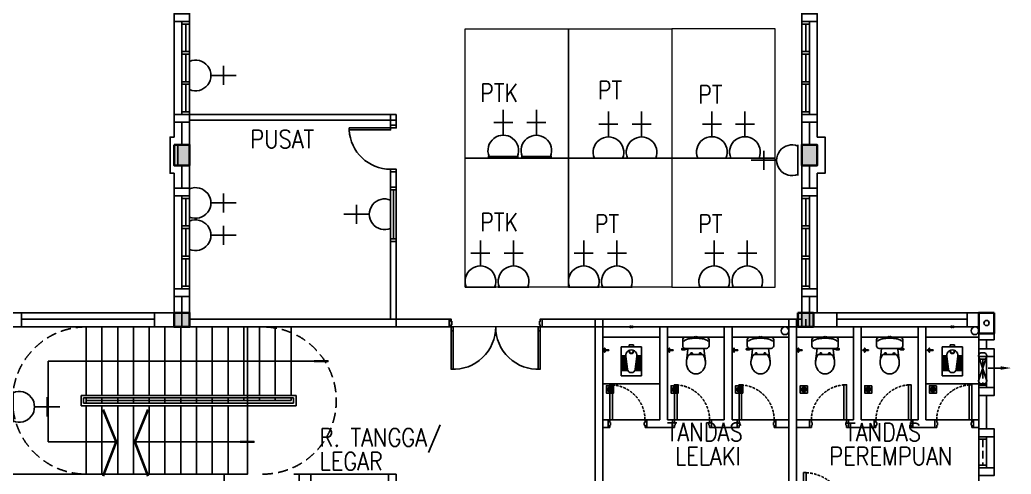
# Model space of a CAD drawing. Header units: inches. Extents: x -85907952 to 802144, y 988801 to 3125513.
# Drawn here: x 553798 to 572985, y 1030047 to 1038840 of the extents above; entities that cross this region are included whole.
import ezdxf
from ezdxf.enums import TextEntityAlignment as Align

# ---------------------------------------------------------------- set-up
doc = ezdxf.new("R2010")
doc.units = ezdxf.units.IN
doc.header["$MEASUREMENT"] = 0
doc.linetypes.add('DASHED', pattern=[0.75, 0.5, -0.25])
doc.linetypes.add('HIDDEN', pattern=[0.375, 0.25, -0.125])
for name, color, linetype, lineweight in [('1', 8, 'Continuous', 9), ('COLUMN', 8, 'Continuous', 30), ('CORRIDOR', 8, 'Continuous', 20), ('t3', 8, 'Continuous', 25)]:
    doc.layers.add(name, color=color, linetype=linetype, lineweight=lineweight)
for name, color, linetype in [('DOOR', 2, 'Continuous'), ('DOWNPIPE', 8, 'Continuous'), ('DR', 9, 'Continuous'), ('E-LIGHT', 4, 'Continuous'), ('ELECT', 6, 'Continuous'), ('FIXT', 8, 'Continuous'), ('LIGHT', 4, 'Continuous'), ('LW', 2, 'Continuous'), ('ORIGIN', 8, 'Continuous'), ('partition', 8, 'Continuous'), ('SAN', 8, 'Continuous'), ('SANITARY', 8, 'Continuous'), ('stair', 8, 'Continuous'), ('TB', 8, 'Continuous'), ('ventilation', 4, 'Continuous'), ('WALL', 1, 'Continuous'), ('WIN', 9, 'Continuous')]:
    doc.layers.add(name, color=color, linetype=linetype)
doc.layers.get('E-LIGHT').off()
doc.styles.add('LAILA', font='romans.shx', dxfattribs={"width": 0.85})

# ---------------------------------------------------------------- blocks, each defined once
blk = doc.blocks.new('Dp750')
at = {"layer": 'DOOR', "color": 1}
for p, q in [((0, 150), (0, 0)), ((0, 150), (0, 0)), ((750, 150), (750, 0)), ((750, 150), (750, 0))]:
    blk.add_line(p, q, dxfattribs=at)
at = {"layer": 'DOOR'}
for p, q in [((0, 150), (35, 150)), ((0, 0), (35, 0)), ((35, 150), (35, 100)), ((35, 100), (50, 100)), ((35, 50), (50, 50)), ((35, 50), (35, 0)), ((50, 100), (50, 50)), ((700, 100), (700, 50)), ((700, 100), (715, 100)), ((700, 50), (715, 50)), ((715, 150), (750, 150)), ((715, 150), (715, 100)), ((715, 50), (715, 0)), ((715, 0), (750, 0))]:
    blk.add_line(p, q, dxfattribs=at)
blk.add_lwpolyline([(35, 150), (35, 830), (85, 830), (85, 150)], close=True, dxfattribs=at)
at = {"layer": 'DOOR', "color": 9, "linetype": 'DASHED', "ltscale": 100}
blk.add_arc((35, 150), 680, 360, 85.7833, dxfattribs=at)
blk = doc.blocks.new('TAB')
at = {"layer": 'FIXT'}
for p, q in [((-186, 13), (-70, 22)), ((-186, -13), (-186, 13)), ((-120, 5), (-120, -5)), ((-80, 10), (-115, 10)), ((-70, 55), (-70, 20)), ((-55, 60), (-65, 60)), ((-50, 55), (-50, 20)), ((-50, 24), (-46, 24)), ((-5, 10), (-40, 10)), ((0, 5), (0, -5)), ((-186, -13), (-70, -22)), ((-80, -10), (-115, -10)), ((-70, -20), (-70, -55)), ((-55, -60), (-65, -60)), ((-50, -20), (-50, -55)), ((-50, -24), (-46, -24)), ((-5, -10), (-40, -10))]:
    blk.add_line(p, q, dxfattribs=at)
for centre, radius, start, end in [((-115, 5), 5, 90, 180), ((-80, 20), 10, 270, 0), ((-65, 55), 5, 90, 180), ((-55, 55), 5, 0, 90), ((-40, 20), 10, 180, 270), ((-46, 0), 24.2, 24.4433, 90), ((-5, 5), 5, 0, 90), ((-115, -5), 5, 180, 270), ((-80, -20), 10, 0, 90), ((-65, -55), 5, 180, 270), ((-55, -55), 5, 270, 0), ((-40, -20), 10, 90, 180), ((-46, 0), 24.2, 270, 335.5567), ((-5, -5), 5, 270, 0)]:
    blk.add_arc(centre, radius, start, end, dxfattribs=at)
blk = doc.blocks.new('TAP1-P')
at = {"layer": 'FIXT', "rotation": 90}
blk.add_blockref('TAB', (0, 0), dxfattribs=at)
blk = doc.blocks.new('TAP(C)')
at = {"layer": 'WALL', "xscale": -0.599999999973992, "yscale": 0.5999999999767169, "zscale": 0.5999999999999999, "rotation": 269.9999000484524}
blk.add_blockref('TAP1-P', (0, 0), dxfattribs=at)
blk = doc.blocks.new('*X104')
at = {"color": 0}
for p, q in [((89.889, 61.166), (89.852, 61.203)), ((89.853, 61.198), (89.901, 61.245)), ((89.853, 61.216), (89.883, 61.245)), ((89.905, 61.168), (89.854, 61.219)), ((89.858, 61.185), (89.913, 61.24)), ((89.917, 61.175), (89.86, 61.231)), ((89.867, 61.176), (89.923, 61.232)), ((89.925, 61.184), (89.869, 61.239)), ((89.878, 61.169), (89.93, 61.221)), ((89.931, 61.196), (89.882, 61.245)), ((89.893, 61.166), (89.932, 61.206)), ((89.932, 61.212), (89.898, 61.246))]:
    blk.add_line(p, q, dxfattribs=at)
blk = doc.blocks.new('ZPO')
at = {"layer": 'ORIGIN'}
for p, q in [((-20, 20), (-20, -20)), ((-20, 20), (20, -20)), ((-20, -20), (20, 20)), ((20, -20), (20, 20))]:
    blk.add_line(p, q, dxfattribs=at)
blk = doc.blocks.new('Dp900')
at = {"layer": 'DOOR', "color": 4}
for p, q in [((35, 150), (0, 150)), ((0, 0), (35, 0)), ((35, 150), (35, 100)), ((50, 100), (35, 100)), ((50, 50), (35, 50)), ((35, 50), (35, 0)), ((50, 100), (50, 50)), ((850, 100), (850, 50)), ((865, 100), (850, 100)), ((865, 50), (850, 50)), ((900, 150), (865, 150)), ((865, 150), (865, 100)), ((865, 50), (865, 0)), ((865, 0), (900, 0))]:
    blk.add_line(p, q, dxfattribs=at)
at = {"layer": 'DOOR', "color": 1}
for p, q in [((0, 150), (0, 0)), ((0, 150), (0, 0)), ((900, 150), (900, 0)), ((900, 150), (900, 0))]:
    blk.add_line(p, q, dxfattribs=at)
at = {"layer": 'DOOR'}
blk.add_lwpolyline([(35, 150), (35, 980), (85, 980), (85, 150)], close=True, dxfattribs=at)
at = {"layer": 'DOOR', "color": 9, "linetype": 'DASHED', "ltscale": 100}
blk.add_arc((35, 150), 830, 360, 86.5464, dxfattribs=at)
blk = doc.blocks.new('W22')
at = {"layer": 'LW', "color": 2}
blk.add_line((-2456199, -908621), (-2456199, -908021), dxfattribs=at)
at = {"layer": 'WALL'}
for points in [[(-2456499, -908021), (-2456499, -907871), (-2456199, -907871), (-2456199, -908021)], [(-2456499, -908771), (-2456499, -908621), (-2456199, -908621), (-2456199, -908771)]]:
    blk.add_lwpolyline(points, close=True, dxfattribs=at)
at = {"layer": 'WIN', "linetype": 'HIDDEN', "ltscale": 600}
blk.add_line((-2456424, -908571), (-2456424, -908071), dxfattribs=at)
at = {"layer": 'WIN'}
blk.add_line((-2456499, -908571), (-2456349, -908571), dxfattribs=at)
blk.add_lwpolyline([(-2456349, -908021), (-2456349, -908621), (-2456499, -908621), (-2456499, -908021)], dxfattribs=at)
blk.add_lwpolyline([(-2456349, -908071), (-2456349, -908021), (-2456499, -908021), (-2456499, -908071)], close=True, dxfattribs=at)
blk = doc.blocks.new('dr16')
at = {"layer": 'DOOR', "color": 1}
blk.add_line((-2409712, -909071), (-2409602, -909071), dxfattribs=at)
for points in [[(-2409712, -909071), (-2409602, -909071), (-2409602, -909021), (-2409712, -909021)], [(-2410511, -909831), (-2409712, -909831), (-2409712, -909871), (-2410511, -909871)], [(-2409712, -909921), (-2409602, -909921), (-2409602, -909871), (-2409712, -909871)]]:
    blk.add_lwpolyline(points, close=True, dxfattribs=at)
at = {"layer": 'DOOR', "color": 9}
blk.add_arc((-2409712, -909871), 800, 90, 177.134, dxfattribs=at)
blk = doc.blocks.new('A$C64615766')
at = {"layer": 'CORRIDOR', "color": 2}
blk.add_line((1722, 823), (78, 823), dxfattribs=at)
at = {"layer": 'DR', "color": 3}
for p, q in [((0, 823), (0, 973)), ((1800, 823), (1800, 973))]:
    blk.add_line(p, q, dxfattribs=at)
at = {"layer": 'DR'}
for p, q in [((37, 823), (78, 823)), ((37, 1), (37, 823)), ((78, 0), (78, 823)), ((1762, 823), (1722, 823)), ((1722, 0), (1722, 823)), ((1762, 1), (1762, 823)), ((37, 748), (78, 748)), ((1762, 748), (1722, 748))]:
    blk.add_line(p, q, dxfattribs=at)
for points in [[(0, 973), (37, 973), (37, 933), (50, 933), (50, 863), (37, 863), (37, 823), (0, 823)], [(1800, 973), (1762, 973), (1762, 933), (1750, 933), (1750, 863), (1762, 863), (1762, 823), (1800, 823)]]:
    blk.add_lwpolyline(points, dxfattribs=at)
at = {"layer": 'DR', "color": 8}
for centre, start, end in [((78, 823), 267.2126, 0.0001), ((1722, 823), 179.9999, 272.7874)]:
    blk.add_arc(centre, 822, start, end, dxfattribs=at)
blk = doc.blocks.new('Ef')
at = {"layer": 'LIGHT', "color": 7}
blk.add_line((4, 348), (4, 102), dxfattribs=at)
at = {"layer": 'LIGHT'}
for p, q in [((-291, -23), (-291, 17)), ((-214, -80), (231, 74)), ((-214, 74), (231, -80)), ((309, 17), (309, -23))]:
    blk.add_line(p, q, dxfattribs=at)
for centre, start, end in [((-231, 17), 72.6318, 180), ((249, 17), 0, 107.3682), ((-231, -23), 180, 287.3682), ((249, -23), 252.6318, 0)]:
    blk.add_arc(centre, 60, start, end, dxfattribs=at)
at = {"layer": 'LIGHT', "color": 7}
blk.add_solid([(-30, 348), (37, 348), (4, 548)], dxfattribs=at)
blk = doc.blocks.new('13A SSO 300mm')
at = {"layer": 'ELECT', "color": 6}
for p, q in [((0, 414), (0, 904)), ((-184, 659), (184, 659)), ((-297, 0), (297, 0))]:
    blk.add_line(p, q, dxfattribs=at)
blk.add_arc((0, 116), 297, 336.9763, 203.0237, dxfattribs=at)

msp = doc.modelspace()

# ---------------------------------------------------------------- hatches: boundary and pattern name
at = {"layer": 'COLUMN'}
for points in [[(556783, 1033172), (557083, 1033172), (557083, 1032897), (556783, 1032897)], [(568858, 1033172), (569158, 1033172), (569158, 1032897), (568858, 1032897)]]:
    msp.add_hatch(color=256, dxfattribs=at).paths.add_polyline_path(points)

# ---------------------------------------------------------------- linework, layer by layer
at = {"layer": '1'}
for points in [[(562416, 1036165), (562416, 1038665), (564416, 1038665), (564416, 1036165)], [(564416, 1036165), (564416, 1038665), (566416, 1038665), (566416, 1036165)], [(568416, 1036165), (568416, 1038665), (566416, 1038665), (566416, 1036165)], [(562416, 1033665), (562416, 1036165), (564416, 1036165), (564416, 1033665)], [(564416, 1033665), (564416, 1036165), (566416, 1036165), (566416, 1033665)], [(568416, 1033665), (568416, 1036165), (566416, 1036165), (566416, 1033665)]]:
    msp.add_lwpolyline(points, close=True, dxfattribs=at)
at = {"layer": 'COLUMN'}
for points in [[(556783, 1036422), (557083, 1036422), (557083, 1036022), (556783, 1036022)], [(569233, 1036422), (568933, 1036422), (568933, 1036022), (569233, 1036022)], [(556783, 1033172), (557083, 1033172), (557083, 1032897), (556783, 1032897)], [(568858, 1033172), (569158, 1033172), (569158, 1032897), (568858, 1032897)], [(572658, 1033172), (572358, 1033172), (572358, 1032772), (572658, 1032772)]]:
    msp.add_lwpolyline(points, close=True, dxfattribs=at)
for points in [[(556783, 1036422), (557083, 1036422), (556783, 1036022), (557083, 1036022)], [(569233, 1036422), (568933, 1036422), (569233, 1036022), (568933, 1036022)]]:
    msp.add_solid(points, dxfattribs=at)
at = {"layer": 'DOWNPIPE'}
msp.add_circle((572508, 1032972), 50, dxfattribs=at)
at = {"layer": 'LW'}
for p, q in [((556783, 1037009), (556783, 1038809)), ((569233, 1037009), (569233, 1038809)), ((556783, 1036572), (556783, 1036859)), ((556783, 1035584), (556783, 1035872)), ((556783, 1035434), (556783, 1033634)), ((569233, 1035434), (569233, 1033634)), ((556783, 1033484), (556783, 1033047)), ((569233, 1033484), (569233, 1033172)), ((566183, 1032697), (565083, 1032697)), ((567433, 1032697), (566333, 1032697)), ((568683, 1032697), (567583, 1032697)), ((568833, 1032697), (569933, 1032697)), ((570083, 1032697), (571183, 1032697)), ((571333, 1032697), (572358, 1032697)), ((566183, 1031797), (565083, 1031797)), ((571333, 1031797), (572358, 1031797)), ((565183, 1031097), (565933, 1031097)), ((565933, 1030947), (565933, 1031097)), ((566433, 1031097), (567183, 1031097)), ((567683, 1031097), (568433, 1031097)), ((568433, 1030947), (568433, 1031097)), ((569833, 1031097), (569083, 1031097)), ((569083, 1030947), (569083, 1031097)), ((571083, 1031097), (570333, 1031097)), ((572258, 1031097), (571508, 1031097))]:
    msp.add_line(p, q, dxfattribs=at)
for points in [[(569233, 1036859), (569233, 1036572), (569383, 1036572), (569383, 1035872), (569233, 1035872), (569233, 1035584)], [(556783, 1036572), (556708, 1036572), (556708, 1035872), (556783, 1035872)], [(556933, 1036422), (556858, 1036422), (556858, 1036022), (556933, 1036022)], [(569158, 1036422), (569233, 1036422), (569233, 1036022), (569158, 1036022)]]:
    msp.add_lwpolyline(points, dxfattribs=at)
for centre in [(568608, 1032822), (572283, 1032822)]:
    msp.add_circle(centre, 75, dxfattribs=at)
at = {"layer": 'partition'}
for p, q in [((557083, 1037009), (561083, 1037009)), ((557083, 1036899), (561083, 1036899)), ((560973, 1037009), (560973, 1036799)), ((561083, 1037009), (561083, 1036799)), ((560973, 1035899), (560973, 1035599)), ((561083, 1035899), (561083, 1035599)), ((560973, 1034549), (560973, 1033047)), ((561083, 1034549), (561083, 1033047))]:
    msp.add_line(p, q, dxfattribs=at)
at = {"layer": 'SAN'}
for p, q in [((566628, 1032647), (566628, 1032532)), ((567088, 1032697), (566678, 1032697)), ((566863, 1032677), (566863, 1032717)), ((566903, 1032717), (566863, 1032677)), ((566903, 1032677), (566863, 1032717)), ((566903, 1032717), (566903, 1032677)), ((567138, 1032647), (567138, 1032532)), ((567878, 1032647), (567878, 1032532)), ((568338, 1032697), (567928, 1032697)), ((568113, 1032677), (568113, 1032717)), ((568153, 1032717), (568113, 1032677)), ((568153, 1032677), (568113, 1032717)), ((568153, 1032717), (568153, 1032677)), ((568388, 1032647), (568388, 1032532)), ((569128, 1032647), (569128, 1032532)), ((569178, 1032697), (569588, 1032697)), ((569363, 1032717), (569363, 1032677)), ((569363, 1032717), (569403, 1032677)), ((569363, 1032677), (569403, 1032717)), ((569403, 1032677), (569403, 1032717)), ((569638, 1032647), (569638, 1032532)), ((570378, 1032647), (570378, 1032532)), ((570428, 1032697), (570838, 1032697)), ((570613, 1032717), (570613, 1032677)), ((570613, 1032717), (570653, 1032677)), ((570613, 1032677), (570653, 1032717)), ((570653, 1032677), (570653, 1032717)), ((570888, 1032647), (570888, 1032532)), ((565828, 1032512), (565438, 1032512)), ((565438, 1032512), (565438, 1031952)), ((565672, 1032552), (565594, 1032552)), ((565594, 1032552), (565594, 1032512)), ((565672, 1032552), (565672, 1032512)), ((565828, 1031952), (565828, 1032512)), ((566608, 1032473), (566608, 1032458)), ((566727, 1032478), (566613, 1032478)), ((566665, 1032453), (566613, 1032453)), ((566631, 1032472), (566679, 1032472)), ((567088, 1032482), (566678, 1032482)), ((566727, 1032468), (566700, 1032237)), ((566727, 1032468), (566704, 1032468)), ((566728, 1032482), (566728, 1032478)), ((567038, 1032482), (567067, 1032237)), ((567858, 1032473), (567858, 1032458)), ((567977, 1032478), (567863, 1032478)), ((567915, 1032453), (567863, 1032453)), ((567881, 1032472), (567929, 1032472)), ((568338, 1032482), (567928, 1032482)), ((567977, 1032468), (567950, 1032237)), ((567977, 1032468), (567954, 1032468)), ((567978, 1032482), (567978, 1032478)), ((568288, 1032482), (568317, 1032237)), ((569178, 1032482), (569588, 1032482)), ((569228, 1032482), (569200, 1032237)), ((569538, 1032482), (569539, 1032478)), ((569540, 1032478), (569653, 1032478)), ((569540, 1032468), (569562, 1032468)), ((569540, 1032468), (569567, 1032237)), ((569635, 1032472), (569588, 1032472)), ((569602, 1032453), (569653, 1032453)), ((569658, 1032473), (569658, 1032458)), ((570428, 1032482), (570838, 1032482)), ((570478, 1032482), (570450, 1032237)), ((570788, 1032482), (570789, 1032478)), ((570790, 1032478), (570903, 1032478)), ((570790, 1032468), (570812, 1032468)), ((570790, 1032468), (570817, 1032237)), ((570885, 1032472), (570838, 1032472)), ((570852, 1032453), (570903, 1032453)), ((570908, 1032473), (570908, 1032458)), ((571651, 1032512), (572041, 1032512)), ((571651, 1031952), (571651, 1032512)), ((571807, 1032552), (571885, 1032552)), ((571807, 1032552), (571807, 1032512)), ((571885, 1032552), (571885, 1032512)), ((572041, 1032512), (572041, 1031952)), ((565523, 1032339), (565454, 1032339)), ((565524, 1032327), (565454, 1032327)), ((565526, 1032314), (565454, 1032314)), ((565528, 1032302), (565454, 1032302)), ((565529, 1032289), (565454, 1032289)), ((565531, 1032277), (565454, 1032277)), ((565533, 1032264), (565454, 1032264)), ((565535, 1032252), (565454, 1032252)), ((565536, 1032239), (565454, 1032239)), ((565538, 1032227), (565454, 1032227)), ((565524, 1032327), (565559, 1032076)), ((565742, 1032327), (565708, 1032076)), ((565812, 1032227), (565728, 1032227)), ((565812, 1032239), (565730, 1032239)), ((565812, 1032252), (565732, 1032252)), ((565812, 1032264), (565734, 1032264)), ((565812, 1032277), (565735, 1032277)), ((565812, 1032289), (565737, 1032289)), ((565812, 1032302), (565739, 1032302)), ((565812, 1032314), (565740, 1032314)), ((565812, 1032327), (565742, 1032327)), ((565812, 1032339), (565743, 1032339)), ((567017, 1032362), (566752, 1032362)), ((566788, 1032392), (566812, 1032392)), ((566979, 1032392), (566955, 1032392)), ((568267, 1032362), (568002, 1032362)), ((568038, 1032392), (568062, 1032392)), ((568229, 1032392), (568205, 1032392)), ((569249, 1032362), (569515, 1032362)), ((569288, 1032392), (569312, 1032392)), ((569479, 1032392), (569455, 1032392)), ((570499, 1032362), (570765, 1032362)), ((570538, 1032392), (570562, 1032392)), ((570729, 1032392), (570705, 1032392)), ((571667, 1032339), (571736, 1032339)), ((571667, 1032327), (571737, 1032327)), ((571667, 1032314), (571738, 1032314)), ((571667, 1032302), (571740, 1032302)), ((571667, 1032289), (571742, 1032289)), ((571667, 1032277), (571744, 1032277)), ((571667, 1032264), (571745, 1032264)), ((571667, 1032252), (571747, 1032252)), ((571667, 1032239), (571749, 1032239)), ((571667, 1032227), (571751, 1032227)), ((571737, 1032327), (571771, 1032076)), ((571955, 1032327), (571920, 1032076)), ((571941, 1032227), (572024, 1032227)), ((571943, 1032239), (572024, 1032239)), ((571944, 1032252), (572024, 1032252)), ((571946, 1032264), (572024, 1032264)), ((571948, 1032277), (572024, 1032277)), ((571950, 1032289), (572024, 1032289)), ((571951, 1032302), (572024, 1032302)), ((571953, 1032314), (572024, 1032314)), ((571955, 1032327), (572024, 1032327)), ((571956, 1032339), (572024, 1032339)), ((565540, 1032214), (565454, 1032214)), ((565542, 1032202), (565454, 1032202)), ((565543, 1032189), (565454, 1032189)), ((565545, 1032177), (565454, 1032177)), ((565547, 1032164), (565454, 1032164)), ((565549, 1032152), (565454, 1032152)), ((565550, 1032139), (565454, 1032139)), ((565552, 1032127), (565454, 1032127)), ((565554, 1032114), (565454, 1032114)), ((565555, 1032102), (565454, 1032102)), ((565557, 1032089), (565454, 1032089)), ((565559, 1032077), (565454, 1032077)), ((565562, 1032064), (565454, 1032064)), ((565567, 1032052), (565454, 1032052)), ((565812, 1032052), (565700, 1032052)), ((565812, 1032064), (565705, 1032064)), ((565812, 1032077), (565708, 1032077)), ((565812, 1032089), (565709, 1032089)), ((565812, 1032102), (565711, 1032102)), ((565812, 1032114), (565713, 1032114)), ((565812, 1032127), (565714, 1032127)), ((565812, 1032139), (565716, 1032139)), ((565812, 1032152), (565718, 1032152)), ((565812, 1032164), (565720, 1032164)), ((565812, 1032177), (565721, 1032177)), ((565812, 1032189), (565723, 1032189)), ((565812, 1032202), (565725, 1032202)), ((565812, 1032214), (565727, 1032214)), ((571667, 1032214), (571752, 1032214)), ((571667, 1032202), (571754, 1032202)), ((571667, 1032189), (571756, 1032189)), ((571667, 1032177), (571758, 1032177)), ((571667, 1032164), (571759, 1032164)), ((571667, 1032152), (571761, 1032152)), ((571667, 1032139), (571763, 1032139)), ((571667, 1032127), (571764, 1032127)), ((571667, 1032114), (571766, 1032114)), ((571667, 1032102), (571768, 1032102)), ((571667, 1032089), (571770, 1032089)), ((571667, 1032077), (571771, 1032077)), ((571667, 1032064), (571774, 1032064)), ((571667, 1032052), (571779, 1032052)), ((571912, 1032052), (572024, 1032052)), ((571917, 1032064), (572024, 1032064)), ((571920, 1032077), (572024, 1032077)), ((571922, 1032089), (572024, 1032089)), ((571924, 1032102), (572024, 1032102)), ((571925, 1032114), (572024, 1032114)), ((571927, 1032127), (572024, 1032127)), ((571929, 1032139), (572024, 1032139)), ((571930, 1032152), (572024, 1032152)), ((571932, 1032164), (572024, 1032164)), ((571934, 1032177), (572024, 1032177)), ((571936, 1032189), (572024, 1032189)), ((571937, 1032202), (572024, 1032202)), ((571939, 1032214), (572024, 1032214)), ((565828, 1031952), (565438, 1031952)), ((571651, 1031952), (572041, 1031952)), ((565163, 1031669), (565163, 1031706)), ((565178, 1031706), (565163, 1031706)), ((565163, 1031697), (565170, 1031697)), ((565163, 1031678), (565170, 1031678)), ((565178, 1031669), (565163, 1031669)), ((566413, 1031669), (566413, 1031706)), ((566428, 1031706), (566413, 1031706)), ((566413, 1031697), (566420, 1031697)), ((566413, 1031678), (566420, 1031678)), ((566428, 1031669), (566413, 1031669)), ((567663, 1031669), (567663, 1031706)), ((567678, 1031706), (567663, 1031706)), ((567663, 1031697), (567670, 1031697)), ((567663, 1031678), (567670, 1031678)), ((567678, 1031669), (567663, 1031669)), ((568913, 1031669), (568913, 1031706)), ((568928, 1031706), (568913, 1031706)), ((568913, 1031697), (568920, 1031697)), ((568913, 1031678), (568920, 1031678)), ((568928, 1031669), (568913, 1031669)), ((570163, 1031669), (570163, 1031706)), ((570178, 1031706), (570163, 1031706)), ((570163, 1031697), (570170, 1031697)), ((570163, 1031678), (570170, 1031678)), ((570178, 1031669), (570163, 1031669)), ((571413, 1031669), (571413, 1031706)), ((571428, 1031706), (571413, 1031706)), ((571413, 1031697), (571420, 1031697)), ((571413, 1031678), (571420, 1031678)), ((571428, 1031669), (571413, 1031669))]:
    msp.add_line(p, q, dxfattribs=at)
for points in [[(566651, 1032616, -0.255609), (566661, 1032634, -0.077755), (566719, 1032659, -0.037496), (566788, 1032672, -0.027378), (566883, 1032677, -0.027378), (566979, 1032672, -0.037496), (567047, 1032659, -0.077755), (567105, 1032634, -0.255609), (567115, 1032616, -0.255609)], [(567901, 1032616, -0.255609), (567911, 1032634, -0.077755), (567969, 1032659, -0.037496), (568038, 1032672, -0.027378), (568133, 1032677, -0.027378), (568229, 1032672, -0.037496), (568297, 1032659, -0.077755), (568355, 1032634, -0.255609), (568365, 1032616, -0.255609)], [(569615, 1032616, 0.255609), (569605, 1032634, 0.077755), (569547, 1032659, 0.037496), (569479, 1032672, 0.027378), (569383, 1032677, 0.027378), (569288, 1032672, 0.037496), (569219, 1032659, 0.077755), (569161, 1032634, 0.255609), (569151, 1032616, 0.255609)], [(570865, 1032616, 0.255609), (570855, 1032634, 0.077755), (570797, 1032659, 0.037496), (570729, 1032672, 0.027378), (570633, 1032677, 0.027378), (570538, 1032672, 0.037496), (570469, 1032659, 0.077755), (570411, 1032634, 0.255609), (570401, 1032616, 0.255609)], [(567017, 1032362, -0.247684), (567054, 1032121, -0.091257), (567014, 1032051, -0.103849), (566952, 1032003, -0.114925), (566883, 1031987, -0.114925), (566814, 1032003, -0.103849), (566752, 1032051, -0.091257), (566713, 1032121, -0.08399), (566698, 1032207, -0.08399), (566713, 1032292, -0.09042), (566752, 1032362, -0.09042)], [(568267, 1032362, -0.247684), (568304, 1032121, -0.091257), (568264, 1032051, -0.103849), (568202, 1032003, -0.114925), (568133, 1031987, -0.114925), (568064, 1032003, -0.103849), (568002, 1032051, -0.091257), (567963, 1032121, -0.08399), (567948, 1032207, -0.08399), (567963, 1032292, -0.09042), (568002, 1032362, -0.09042)], [(569249, 1032362, 0.247684), (569213, 1032121, 0.091257), (569252, 1032051, 0.103849), (569314, 1032003, 0.114925), (569383, 1031987, 0.114925), (569452, 1032003, 0.103849), (569514, 1032051, 0.091257), (569554, 1032121, 0.08399), (569568, 1032207, 0.08399), (569554, 1032292, 0.09042), (569515, 1032362, 0.09042)], [(570499, 1032362, 0.247684), (570463, 1032121, 0.091257), (570502, 1032051, 0.103849), (570564, 1032003, 0.114925), (570633, 1031987, 0.114925), (570702, 1032003, 0.103849), (570764, 1032051, 0.091257), (570804, 1032121, 0.08399), (570818, 1032207, 0.08399), (570804, 1032292, 0.09042), (570765, 1032362, 0.09042)]]:
    msp.add_lwpolyline(points, format="xyb", dxfattribs=at)
for points in [[(565291, 1031758), (565151, 1031758), (565151, 1031617), (565291, 1031617)], [(566541, 1031758), (566401, 1031758), (566401, 1031617), (566541, 1031617)], [(567791, 1031758), (567651, 1031758), (567651, 1031617), (567791, 1031617)], [(569041, 1031758), (568901, 1031758), (568901, 1031617), (569041, 1031617)], [(570291, 1031758), (570151, 1031758), (570151, 1031617), (570291, 1031617)], [(571541, 1031758), (571401, 1031758), (571401, 1031617), (571541, 1031617)]]:
    msp.add_lwpolyline(points, close=True, dxfattribs=at)
for centre in [(565221, 1031688), (566471, 1031688), (567721, 1031688), (568971, 1031688), (570221, 1031688), (571471, 1031688)]:
    msp.add_circle(centre, 37.5, dxfattribs=at)
for centre, radius, start, end in [((566678, 1032647), 50, 90, 180), ((567088, 1032647), 50, 0, 90), ((567928, 1032647), 50, 90, 180), ((568338, 1032647), 50, 0, 90), ((569178, 1032647), 50, 90, 180), ((569588, 1032647), 50, 0, 90), ((570428, 1032647), 50, 90, 180), ((570838, 1032647), 50, 0, 90), ((565633, 1032342), 110, 352.111, 187.889), ((565633, 1032427), 45, 158.1271, 21.8729), ((565633, 1032427), 37.5, 147.0356, 32.9644), ((566613, 1032473), 5, 90, 180), ((566613, 1032458), 5, 180, 270), ((566678, 1032532), 50, 180, 270), ((566665, 1032473), 20, 270, 312.1064), ((566704, 1032430), 38.1, 89.8253, 132.1064), ((566677, 1032466), 6.14, 1.2001, 72.8006), ((566727, 1032473), 5, 270, 90), ((567088, 1032532), 50, 270, 0), ((567863, 1032473), 5, 90, 180), ((567863, 1032458), 5, 180, 270), ((567928, 1032532), 50, 180, 270), ((567915, 1032473), 20, 270, 312.1064), ((567954, 1032430), 38.1, 89.8253, 132.1064), ((567927, 1032466), 6.14, 1.2001, 72.8006), ((567977, 1032473), 5, 270, 90), ((568338, 1032532), 50, 270, 0), ((569178, 1032532), 50, 180, 270), ((569540, 1032473), 5, 90, 270), ((569563, 1032430), 38.1, 47.8936, 90.1747), ((569590, 1032466), 6.14, 107.1994, 178.7999), ((569588, 1032532), 50, 270, 0), ((569602, 1032473), 20, 227.8936, 270), ((569653, 1032473), 5, 0, 90), ((569653, 1032458), 5, 270, 0), ((570428, 1032532), 50, 180, 270), ((570790, 1032473), 5, 90, 270), ((570813, 1032430), 38.1, 47.8936, 90.1747), ((570840, 1032466), 6.14, 107.1994, 178.7999), ((570838, 1032532), 50, 270, 0), ((570852, 1032473), 20, 227.8936, 270), ((570903, 1032473), 5, 0, 90), ((570903, 1032458), 5, 270, 0), ((571846, 1032342), 110, 352.111, 187.889), ((571846, 1032427), 45, 158.1271, 21.8729), ((571846, 1032427), 37.5, 147.0356, 32.9644), ((565454, 1032333), 6.25, 90, 270), ((565454, 1032308), 6.25, 90, 270), ((565454, 1032283), 6.25, 90, 270), ((565454, 1032258), 6.25, 90, 270), ((565454, 1032233), 6.25, 90, 270), ((565812, 1032333), 6.25, 270, 90), ((565812, 1032308), 6.25, 270, 90), ((565812, 1032283), 6.25, 270, 90), ((565812, 1032258), 6.25, 270, 90), ((565812, 1032233), 6.25, 270, 90), ((566822, 1032377), 37.2, 156.1865, 203.8135), ((566778, 1032377), 37.2, 336.1865, 23.8135), ((566989, 1032377), 37.2, 156.1865, 203.8135), ((566945, 1032377), 37.2, 336.1865, 23.8135), ((568072, 1032377), 37.2, 156.1865, 203.8135), ((568028, 1032377), 37.2, 336.1865, 23.8135), ((568239, 1032377), 37.2, 156.1865, 203.8135), ((568195, 1032377), 37.2, 336.1865, 23.8135), ((569322, 1032377), 37.2, 156.1865, 203.8135), ((569278, 1032377), 37.2, 336.1865, 23.8135), ((569489, 1032377), 37.2, 156.1865, 203.8135), ((569445, 1032377), 37.2, 336.1865, 23.8135), ((570572, 1032377), 37.2, 156.1865, 203.8135), ((570528, 1032377), 37.2, 336.1865, 23.8135), ((570739, 1032377), 37.2, 156.1865, 203.8135), ((570695, 1032377), 37.2, 336.1865, 23.8135), ((571667, 1032333), 6.25, 90, 270), ((571667, 1032308), 6.25, 90, 270), ((571667, 1032283), 6.25, 90, 270), ((571667, 1032258), 6.25, 90, 270), ((571667, 1032233), 6.25, 90, 270), ((572024, 1032333), 6.25, 270, 90), ((572024, 1032308), 6.25, 270, 90), ((572024, 1032283), 6.25, 270, 90), ((572024, 1032258), 6.25, 270, 90), ((572024, 1032233), 6.25, 270, 90), ((565454, 1032208), 6.25, 90, 270), ((565454, 1032183), 6.25, 90, 270), ((565454, 1032158), 6.25, 90, 270), ((565454, 1032133), 6.25, 90, 270), ((565454, 1032108), 6.25, 90, 270), ((565454, 1032083), 6.25, 90, 270), ((565454, 1032058), 6.25, 90, 270), ((565633, 1032087), 75, 187.889, 352.111), ((565812, 1032208), 6.25, 270, 90), ((565812, 1032183), 6.25, 270, 90), ((565812, 1032158), 6.25, 270, 90), ((565812, 1032133), 6.25, 270, 90), ((565812, 1032108), 6.25, 270, 90), ((565812, 1032083), 6.25, 270, 90), ((565812, 1032058), 6.25, 270, 90), ((571667, 1032208), 6.25, 90, 270), ((571667, 1032183), 6.25, 90, 270), ((571667, 1032158), 6.25, 90, 270), ((571667, 1032133), 6.25, 90, 270), ((571667, 1032108), 6.25, 90, 270), ((571667, 1032083), 6.25, 90, 270), ((571667, 1032058), 6.25, 90, 270), ((571846, 1032087), 75, 187.889, 352.111), ((572024, 1032208), 6.25, 270, 90), ((572024, 1032183), 6.25, 270, 90), ((572024, 1032158), 6.25, 270, 90), ((572024, 1032133), 6.25, 270, 90), ((572024, 1032108), 6.25, 270, 90), ((572024, 1032083), 6.25, 270, 90), ((572024, 1032058), 6.25, 270, 90), ((565170, 1031688), 9.38, 270.0001, 90.0001), ((565221, 1031688), 46.9, 203.5783, 156.4219), ((566420, 1031688), 9.38, 270.0001, 90.0001), ((566471, 1031688), 46.9, 203.5783, 156.4219), ((567670, 1031688), 9.38, 270.0001, 90.0001), ((567721, 1031688), 46.9, 203.5783, 156.4219), ((568920, 1031688), 9.38, 270.0001, 90.0001), ((568971, 1031688), 46.9, 203.5783, 156.4219), ((570170, 1031688), 9.38, 270.0001, 90.0001), ((570221, 1031688), 46.9, 203.5783, 156.4219), ((571420, 1031688), 9.38, 270.0001, 90.0001), ((571471, 1031688), 46.9, 203.5783, 156.4219)]:
    msp.add_arc(centre, radius, start, end, dxfattribs=at)
at = {"layer": 'stair'}
for p, q in [((555083, 1032897), (555083, 1031572)), ((555388, 1032897), (555388, 1031572)), ((555693, 1032897), (555693, 1031572)), ((555998, 1032897), (555998, 1031572)), ((556303, 1032897), (556303, 1031572)), ((556608, 1032897), (556608, 1031572)), ((556913, 1032897), (556913, 1031572)), ((557218, 1032897), (557218, 1031572)), ((557523, 1032897), (557523, 1031572)), ((557828, 1031572), (557828, 1032897)), ((558133, 1032897), (558133, 1031572)), ((558438, 1032897), (558438, 1031572)), ((558743, 1032897), (558743, 1031572)), ((559048, 1032897), (559048, 1031572)), ((554346, 1030672), (554346, 1032234)), ((554346, 1032234), (559770, 1032234)), ((554983, 1031572), (554983, 1031372)), ((559148, 1031572), (554983, 1031572)), ((555033, 1031522), (555033, 1031422)), ((559098, 1031522), (555033, 1031522)), ((555083, 1031522), (555083, 1031422)), ((559048, 1031472), (555083, 1031472)), ((555388, 1031522), (555388, 1031422)), ((555693, 1031522), (555693, 1031422)), ((555998, 1031522), (555998, 1031422)), ((556303, 1031522), (556303, 1031422)), ((556608, 1031522), (556608, 1031472)), ((556608, 1031472), (556608, 1031422)), ((556913, 1031522), (556913, 1031472)), ((556913, 1031472), (556913, 1031422)), ((557218, 1031522), (557218, 1031472)), ((557218, 1031472), (557218, 1031422)), ((557523, 1031522), (557523, 1031472)), ((557523, 1031472), (557523, 1031422)), ((557828, 1031472), (557828, 1031522)), ((557828, 1031472), (557828, 1031422)), ((558133, 1031522), (558133, 1031472)), ((558438, 1031522), (558438, 1031472)), ((558743, 1031522), (558743, 1031472)), ((559048, 1031522), (559048, 1031472)), ((559098, 1031522), (559098, 1031422)), ((559148, 1031572), (559148, 1031372)), ((559148, 1031372), (554983, 1031372)), ((559098, 1031422), (555033, 1031422)), ((555083, 1031372), (555083, 1030047)), ((555388, 1031372), (555388, 1030047)), ((555693, 1031372), (555693, 1030047)), ((555998, 1031372), (555998, 1030047)), ((556303, 1031372), (556303, 1030047)), ((556608, 1031372), (556608, 1030047)), ((556913, 1031372), (556913, 1030047)), ((557218, 1031372), (557218, 1030047)), ((557523, 1031372), (557523, 1030047)), ((557828, 1031372), (557828, 1030047)), ((555693, 1030672), (554346, 1030672)), ((558339, 1030672), (555998, 1030672))]:
    msp.add_line(p, q, dxfattribs=at)
at = {"layer": 'stair', "const_width": 50}
for points in [[(559768, 1032234), (559490, 1032234)], [(555409, 1031297), (555664, 1030672), (555409, 1030009)], [(556280, 1031297), (556025, 1030672), (556280, 1030009)], [(558339, 1030672), (558060, 1030672)]]:
    msp.add_lwpolyline(points, dxfattribs=at)
at = {"layer": 'stair', "linetype": 'HIDDEN', "ltscale": 800}
for centre, start, end in [((555083, 1031472), 90, 270), ((558498, 1031472), 270, 90)]:
    msp.add_arc(centre, 1425, start, end, dxfattribs=at)
at = {"layer": 'ventilation'}
msp.add_lwpolyline([(557756, 1029888), (557756, 1030046), (558204, 1030046), (558204, 1032896), (562115, 1032896), (562115, 1033044), (557083, 1033044), (557083, 1039547), (555083, 1039547), (555083, 1040861), (559083, 1040861), (559083, 1048917), (562953, 1048917), (562953, 1048017), (566932, 1048017), (566932, 1051454)], dxfattribs=at)
at = {"layer": 'WALL'}
for p, q in [((557083, 1038809), (557083, 1039547)), ((568933, 1038809), (568933, 1039547)), ((556933, 1036859), (556933, 1036422)), ((557083, 1036859), (557083, 1036422)), ((568933, 1036859), (568933, 1036422)), ((569083, 1036859), (569083, 1036422)), ((556933, 1035584), (556933, 1036022)), ((557083, 1035434), (557083, 1036022)), ((568933, 1035434), (568933, 1036022)), ((569083, 1035584), (569083, 1036022)), ((557083, 1033634), (557083, 1033047)), ((568933, 1033634), (568933, 1033047)), ((556933, 1033484), (556933, 1033047)), ((569083, 1033484), (569083, 1033047)), ((553308, 1033172), (553833, 1033172)), ((553833, 1032897), (553833, 1033172)), ((556408, 1033047), (553833, 1033047)), ((556408, 1032897), (556408, 1033172)), ((556408, 1033172), (557083, 1033172)), ((556933, 1033047), (556933, 1032897)), ((557083, 1033047), (557083, 1032897)), ((561083, 1033047), (557083, 1033047)), ((561083, 1032897), (561083, 1033047)), ((562108, 1033047), (561083, 1033047)), ((564933, 1033047), (563908, 1033047)), ((564933, 1033047), (564933, 1028872)), ((568933, 1033047), (564933, 1033047)), ((565083, 1033047), (565083, 1028872)), ((568683, 1029247), (568683, 1033047)), ((568833, 1029247), (568833, 1033047)), ((569608, 1033172), (568933, 1033172)), ((568933, 1033047), (568933, 1032897)), ((569008, 1033047), (569008, 1032897)), ((569083, 1033047), (569083, 1032897)), ((569158, 1033047), (569158, 1032897)), ((569608, 1032897), (569608, 1033172)), ((572133, 1033047), (569608, 1033047)), ((572133, 1032897), (572133, 1033172)), ((572658, 1033172), (572183, 1033172)), ((561083, 1032897), (553658, 1032897)), ((562108, 1032897), (561083, 1032897)), ((564933, 1032897), (563908, 1032897)), ((572358, 1032897), (564933, 1032897)), ((566183, 1031097), (566183, 1032897)), ((566333, 1031097), (566333, 1032897)), ((567433, 1031097), (567433, 1032897)), ((567583, 1031097), (567583, 1032897)), ((569933, 1031097), (569933, 1032897)), ((570083, 1031097), (570083, 1032897)), ((571183, 1031097), (571183, 1032897)), ((571333, 1031097), (571333, 1032897)), ((572358, 1032322), (572358, 1032772)), ((572358, 1032647), (572658, 1032647)), ((572508, 1032472), (572508, 1032647)), ((572658, 1032772), (572658, 1032647)), ((572358, 1030772), (572358, 1031722)), ((572508, 1030922), (572508, 1031572)), ((565183, 1031097), (565083, 1031097)), ((565183, 1030947), (565183, 1031097)), ((565933, 1031097), (565933, 1030947)), ((565933, 1030947), (565933, 1031097)), ((566183, 1031097), (565933, 1031097)), ((566433, 1031097), (566333, 1031097)), ((566433, 1030947), (566433, 1031097)), ((567433, 1031097), (567183, 1031097)), ((567183, 1030947), (567183, 1031097)), ((567183, 1031097), (567183, 1030947)), ((567183, 1030947), (567183, 1031097)), ((567683, 1031097), (567583, 1031097)), ((567683, 1030947), (567683, 1031097)), ((568433, 1031097), (568433, 1030947)), ((568433, 1030947), (568433, 1031097)), ((568683, 1031097), (568433, 1031097)), ((568833, 1031097), (569083, 1031097)), ((569083, 1030947), (569083, 1031097)), ((569083, 1031097), (569083, 1030947)), ((569833, 1031097), (569933, 1031097)), ((569833, 1030947), (569833, 1031097)), ((570083, 1031097), (570333, 1031097)), ((570333, 1030947), (570333, 1031097)), ((570333, 1031097), (570333, 1030947)), ((570333, 1030947), (570333, 1031097)), ((571083, 1031097), (571183, 1031097)), ((571083, 1030947), (571083, 1031097)), ((571333, 1031097), (571508, 1031097)), ((572258, 1030947), (572258, 1031097)), ((572258, 1031097), (572358, 1031097)), ((565183, 1030947), (565083, 1030947)), ((566433, 1030947), (565933, 1030947)), ((567683, 1030947), (567183, 1030947)), ((568683, 1030947), (568433, 1030947)), ((568833, 1030947), (569083, 1030947)), ((569833, 1030947), (570333, 1030947)), ((571083, 1030947), (571508, 1030947)), ((572258, 1030947), (572358, 1030947)), ((572358, 1029222), (572358, 1030172)), ((558203, 1030047), (553433, 1030047)), ((561083, 1030047), (559103, 1030047)), ((559203, 1027897), (559203, 1030047)), ((559433, 1027897), (559433, 1030047)), ((560933, 1029422), (560933, 1030047)), ((561083, 1029422), (561083, 1030047))]:
    msp.add_line(p, q, dxfattribs=at)
for points in [[(557083, 1038809), (557083, 1038959), (556783, 1038959), (556783, 1038809)], [(568933, 1038809), (568933, 1038959), (569233, 1038959), (569233, 1038809)], [(557083, 1036859), (557083, 1037009), (556783, 1037009), (556783, 1036859)], [(568933, 1036859), (568933, 1037009), (569233, 1037009), (569233, 1036859)], [(557083, 1035584), (557083, 1035434), (556783, 1035434), (556783, 1035584)], [(568933, 1035584), (568933, 1035434), (569233, 1035434), (569233, 1035584)], [(557083, 1033634), (557083, 1033484), (556783, 1033484), (556783, 1033634)], [(568933, 1033634), (568933, 1033484), (569233, 1033484), (569233, 1033634)]]:
    msp.add_lwpolyline(points, close=True, dxfattribs=at)
at = {"layer": 'WIN'}
for p, q in [((556933, 1038784), (556933, 1037034)), ((557008, 1038226), (557008, 1038759)), ((557083, 1038809), (557083, 1037009)), ((568933, 1038809), (568933, 1037009)), ((569008, 1038226), (569008, 1038759)), ((569083, 1038784), (569083, 1037034)), ((557008, 1037642), (557008, 1038176)), ((569008, 1037642), (569008, 1038176)), ((557008, 1037059), (557008, 1037592)), ((569008, 1037059), (569008, 1037592)), ((560973, 1034549), (560973, 1035599)), ((561028, 1035549), (561028, 1034599)), ((561083, 1035599), (561083, 1034549)), ((556933, 1033659), (556933, 1035409)), ((557008, 1035384), (557008, 1034851)), ((557083, 1033634), (557083, 1035434)), ((568933, 1033634), (568933, 1035434)), ((569008, 1035384), (569008, 1034851)), ((569083, 1033659), (569083, 1035409)), ((557008, 1034801), (557008, 1034267)), ((569008, 1034801), (569008, 1034267)), ((557008, 1034217), (557008, 1033684)), ((569008, 1034217), (569008, 1033684)), ((556408, 1033172), (553833, 1033172)), ((557083, 1032897), (557083, 1033172)), ((569158, 1032897), (569158, 1033172)), ((569608, 1033172), (572183, 1033172))]:
    msp.add_line(p, q, dxfattribs=at)
for points in [[(556933, 1038759), (556933, 1038809), (557083, 1038809), (557083, 1038759)], [(569083, 1038759), (569083, 1038809), (568933, 1038809), (568933, 1038759)], [(556933, 1038176), (556933, 1038226), (557083, 1038226), (557083, 1038176)], [(569083, 1038176), (569083, 1038226), (568933, 1038226), (568933, 1038176)], [(556933, 1037592), (556933, 1037642), (557083, 1037642), (557083, 1037592)], [(569083, 1037592), (569083, 1037642), (568933, 1037642), (568933, 1037592)], [(556933, 1037009), (556933, 1037059), (557083, 1037059), (557083, 1037009)], [(569083, 1037009), (569083, 1037059), (568933, 1037059), (568933, 1037009)], [(560973, 1035549), (561083, 1035549), (561083, 1035599), (560973, 1035599)], [(556933, 1035434), (556933, 1035384), (557083, 1035384), (557083, 1035434)], [(569083, 1035434), (569083, 1035384), (568933, 1035384), (568933, 1035434)], [(556933, 1034851), (556933, 1034801), (557083, 1034801), (557083, 1034851)], [(569083, 1034851), (569083, 1034801), (568933, 1034801), (568933, 1034851)], [(560973, 1034549), (561083, 1034549), (561083, 1034599), (560973, 1034599)], [(556933, 1034267), (556933, 1034217), (557083, 1034217), (557083, 1034267)], [(569083, 1034267), (569083, 1034217), (568933, 1034217), (568933, 1034267)], [(556933, 1033684), (556933, 1033634), (557083, 1033634), (557083, 1033684)], [(569083, 1033684), (569083, 1033634), (568933, 1033634), (568933, 1033684)]]:
    msp.add_lwpolyline(points, close=True, dxfattribs=at)

# ---------------------------------------------------------------- block references
at = {"layer": 'DOOR', "xscale": -1, "rotation": 180}
msp.add_blockref('dr16', (2970685, 126878), dxfattribs=at)
at = {"layer": 'DOOR', "ltscale": 2000}
msp.add_blockref('A$C64615766', (562108, 1032074), dxfattribs=at)
at = {"layer": 'DOOR'}
for name, p in [('Dp750', (565183, 1030947)), ('Dp750', (566433, 1030947)), ('Dp750', (567683, 1030947)), ('Dp900', (568933, 1029097))]:
    msp.add_blockref(name, p, dxfattribs=at)
at = {"layer": 'DOOR', "xscale": -1}
for p in [(569833, 1030947), (571083, 1030947), (572258, 1030947)]:
    msp.add_blockref('Dp750', p, dxfattribs=at)
at = {"layer": 'E-LIGHT', "rotation": 270}
msp.add_blockref('Ef', (572436, 1032105), dxfattribs=at)
at = {"layer": 'SAN', "extrusion": (0, 0, -1), "zscale": -1}
msp.add_blockref('ZPO', (-565633, 1032897), dxfattribs=at)
at = {"layer": 'SAN'}
msp.add_blockref('ZPO', (571846, 1032897), dxfattribs=at)
at = {"layer": 'SAN', "extrusion": (0, 0, -1), "xscale": -937.4999999997331, "yscale": 937.5, "zscale": -937.4999999997331, "rotation": 269.9998798480933}
for p in [(-622602, 947414), (-623852, 947414), (-625102, 947414), (-626352, 947414), (-627602, 947414), (-628852, 947414)]:
    msp.add_blockref('*X104', p, dxfattribs=at)
at = {"layer": 'SANITARY', "xscale": -1}
for p in [(565083, 1032447), (566333, 1032447), (567583, 1032447), (568830, 1032447), (570114, 1032447), (571364, 1032447)]:
    msp.add_blockref('TAP(C)', p, dxfattribs=at)
at = {"layer": 'TB', "color": 6, "linetype": 'Continuous'}
for p, rotation in [((557083, 1037763), 270), ((568857, 1036123), 90), ((557083, 1035296), 270), ((560975, 1035077), 90), ((557083, 1034671), 270), ((553669, 1031350), 270)]:
    msp.add_blockref('13A SSO 300mm', p, dxfattribs=dict(at, rotation=rotation))
for p in [(563155, 1036195), (563795, 1036194), (565191, 1036161), (565832, 1036161), (567192, 1036165), (567832, 1036165), (562713, 1033665), (563354, 1033665), (564713, 1033665), (565354, 1033665), (567237, 1033665), (567878, 1033665)]:
    msp.add_blockref('13A SSO 300mm', p, dxfattribs=at)
at = {"layer": 'WIN', "xscale": -1, "rotation": 180}
for p in [(3028857, 123701), (3028857, 122151)]:
    msp.add_blockref('W22', p, dxfattribs=at)

# ---------------------------------------------------------------- texts
at = {"layer": 't3', "style": 'LAILA', "width": 0.85}
for s, p in [(' PTK', (562502, 1037250)), (' PT', (564780, 1037306)), (' PT', (566722, 1037219)), (' PTK', (562502, 1034750)), (' PT', (564722, 1034719)), (' PT', (566722, 1034719))]:
    msp.add_text(s, height=350, dxfattribs=at).set_placement(p)
for s, p in [('PUSAT', (558259, 1036706)), ('R. TANGGA/', (559601, 1030932)), ('TANDAS', (566322, 1031038)), ('TANDAS', (569773, 1031037)), ('LELAKI', (566480, 1030572)), ('PEREMPUAN', (569465, 1030571)), ('LEGAR', (559601, 1030472))]:
    msp.add_text(s, height=350, dxfattribs=at).set_placement(p, align=Align.TOP_LEFT)

doc.saveas('drawing.dxf')
